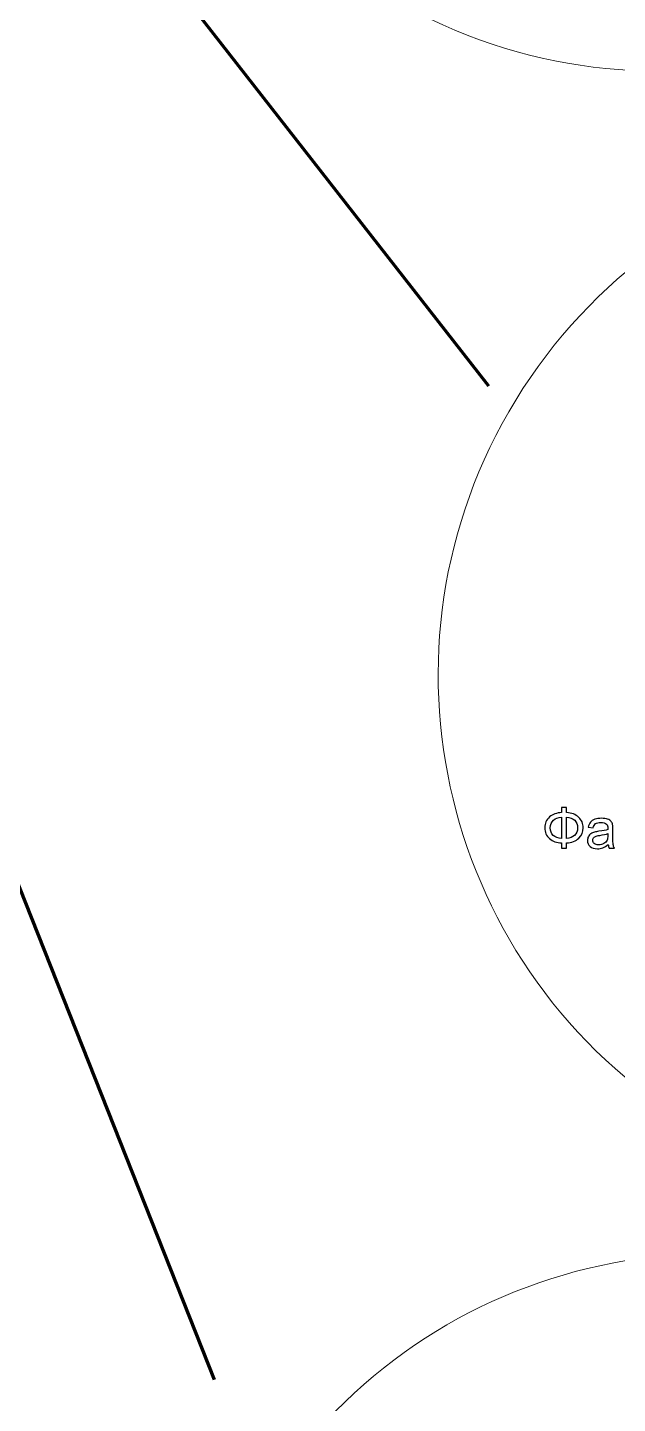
# Model space of a CAD drawing. Header units: millimetres. Extents: x -998 to 1016, y -1915 to 1914.
# Drawn here: x 636.5 to 782.1, y 1002.4 to 1342.2 of the extents above; entities that cross this region are included whole.
import ezdxf

# ---------------------------------------------------------------- set-up
doc = ezdxf.new("R2010")
doc.units = ezdxf.units.MM
doc.header["$MEASUREMENT"] = 0
doc.layers.add('layer 1', color=7, linetype='Continuous')

msp = doc.modelspace()

# ---------------------------------------------------------------- linework, layer by layer
at = {"layer": 'layer 1', "color": 253, "lineweight": 200}
msp.add_open_spline([(682.7001, 1008.2589), (682.7001, 1008.2589), (330.2751, 1899.0229), (330.2751, 1899.0229)], degree=3, dxfattribs=at)
at = {"layer": 'layer 1', "color": 153, "lineweight": 200}
msp.add_open_spline([(750.3887, 1253.6089), (750.3887, 1253.6089), (303.4661, 1825.9973), (303.4661, 1825.9973)], degree=3, dxfattribs=at)
at = {"layer": 'layer 1', "color": 231, "lineweight": 20}
msp.add_open_spline([(904.7245, 1396.4717), (868.826, 1334.2937), (789.3192, 1312.9899), (727.1412, 1348.8884), (727.1412, 1348.8884), (664.9632, 1384.7869), (643.6594, 1464.2937), (679.5579, 1526.4717), (679.5579, 1526.4717), (715.4564, 1588.6497), (794.9632, 1609.9535), (857.1412, 1574.055), (857.1412, 1574.055), (919.3192, 1538.1565), (940.623, 1458.6497), (904.7245, 1396.4717)], degree=3, knots=[0, 0, 0, 0, 0.2, 0.2, 0.2, 0.2, 0.4, 0.4, 0.4, 0.4, 0.6, 0.6, 0.6, 0.6, 1, 1, 1, 1], dxfattribs=at)
at = {"layer": 'layer 1', "color": 153, "lineweight": 20}
msp.add_open_spline([(980.4581, 1117.3298), (944.5596, 1055.1518), (865.0528, 1033.848), (802.8748, 1069.7465), (802.8748, 1069.7465), (740.6968, 1105.645), (719.393, 1185.1518), (755.2915, 1247.3298), (755.2915, 1247.3298), (791.19, 1309.5078), (870.6968, 1330.8116), (932.8748, 1294.9131), (932.8748, 1294.9131), (995.0528, 1259.0146), (1016.3566, 1179.5078), (980.4581, 1117.3298)], degree=3, knots=[0, 0, 0, 0, 0.2, 0.2, 0.2, 0.2, 0.4, 0.4, 0.4, 0.4, 0.6, 0.6, 0.6, 0.6, 1, 1, 1, 1], dxfattribs=at)
at = {"layer": 'layer 1', "color": 250}
for points, knots in [([(768.2724, 1148.3466), (768.2724, 1148.3466), (768.2724, 1149.614), (768.2724, 1149.614), (768.2724, 1149.614), (768.2724, 1149.614), (769.5119, 1149.614), (769.5119, 1149.614), (769.5119, 1149.614), (769.5119, 1149.614), (769.5119, 1148.3466), (769.5119, 1148.3466), (769.5119, 1148.3466), (770.7817, 1148.2793), (771.7844, 1147.8963), (772.5179, 1147.1976), (772.5179, 1147.1976), (773.2538, 1146.4989), (773.6205, 1145.6331), (773.6205, 1144.5978), (773.6205, 1144.5978), (773.6205, 1143.5834), (773.2654, 1142.7222), (772.5528, 1142.0119), (772.5528, 1142.0119), (771.8401, 1141.304), (770.8281, 1140.9117), (769.5119, 1140.8397), (769.5119, 1140.8397), (769.5119, 1140.8397), (769.5119, 1139.5584), (769.5119, 1139.5584), (769.5119, 1139.5584), (769.5119, 1139.5584), (768.2724, 1139.5584), (768.2724, 1139.5584), (768.2724, 1139.5584), (768.2724, 1139.5584), (768.2724, 1140.8397), (768.2724, 1140.8397), (768.2724, 1140.8397), (767.0932, 1140.8861), (766.1113, 1141.2459), (765.3268, 1141.9214), (765.3268, 1141.9214), (764.5422, 1142.5946), (764.1499, 1143.4882), (764.1499, 1144.5978), (764.1499, 1144.5978), (764.1499, 1145.7097), (764.5422, 1146.601), (765.3244, 1147.2695), (765.3244, 1147.2695), (766.1067, 1147.9381), (767.0886, 1148.2955), (768.2724, 1148.3466)], [0, 0, 0, 0, 0.06666667, 0.06666667, 0.06666667, 0.06666667, 0.13333333, 0.13333333, 0.13333333, 0.13333333, 0.2, 0.2, 0.2, 0.2, 0.26666667, 0.26666667, 0.26666667, 0.26666667, 0.33333333, 0.33333333, 0.33333333, 0.33333333, 0.4, 0.4, 0.4, 0.4, 0.46666667, 0.46666667, 0.46666667, 0.46666667, 0.53333333, 0.53333333, 0.53333333, 0.53333333, 0.6, 0.6, 0.6, 0.6, 0.66666667, 0.66666667, 0.66666667, 0.66666667, 0.73333333, 0.73333333, 0.73333333, 0.73333333, 0.8, 0.8, 0.8, 0.8, 0.86666667, 0.86666667, 0.86666667, 0.86666667, 1, 1, 1, 1]), ([(768.2724, 1147.2045), (767.4507, 1147.1674), (766.7868, 1146.926), (766.2785, 1146.4757), (766.2785, 1146.4757), (765.7701, 1146.0254), (765.5148, 1145.3986), (765.5148, 1144.5932), (765.5148, 1144.5932), (765.5148, 1143.797), (765.7655, 1143.1726), (766.2669, 1142.7176), (766.2669, 1142.7176), (766.7682, 1142.2626), (767.4368, 1142.0189), (768.2724, 1141.9818), (768.2724, 1141.9818), (768.2724, 1141.9818), (768.2724, 1147.2045), (768.2724, 1147.2045)], [0, 0, 0, 0, 0.16666667, 0.16666667, 0.16666667, 0.16666667, 0.33333333, 0.33333333, 0.33333333, 0.33333333, 0.5, 0.5, 0.5, 0.5, 0.66666667, 0.66666667, 0.66666667, 0.66666667, 1, 1, 1, 1]), ([(769.5119, 1147.2185), (769.5119, 1147.2185), (769.5119, 1141.9678), (769.5119, 1141.9678), (769.5119, 1141.9678), (770.3638, 1142.0096), (771.0324, 1142.258), (771.5221, 1142.713), (771.5221, 1142.713), (772.0119, 1143.1679), (772.2556, 1143.7947), (772.2556, 1144.5932), (772.2556, 1144.5932), (772.2556, 1145.3777), (772.0166, 1145.9975), (771.5361, 1146.4571), (771.5361, 1146.4571), (771.0556, 1146.9144), (770.3824, 1147.1674), (769.5119, 1147.2185)], [0, 0, 0, 0, 0.16666667, 0.16666667, 0.16666667, 0.16666667, 0.33333333, 0.33333333, 0.33333333, 0.33333333, 0.5, 0.5, 0.5, 0.5, 0.66666667, 0.66666667, 0.66666667, 0.66666667, 1, 1, 1, 1]), ([(779.8229, 1140.4637), (779.3679, 1140.076), (778.9292, 1139.8045), (778.5091, 1139.6443), (778.5091, 1139.6443), (778.0889, 1139.4841), (777.6386, 1139.4052), (777.1558, 1139.4052), (777.1558, 1139.4052), (776.3619, 1139.4052), (775.7515, 1139.5979), (775.3243, 1139.9855), (775.3243, 1139.9855), (774.8972, 1140.3708), (774.6837, 1140.8653), (774.6837, 1141.4665), (774.6837, 1141.4665), (774.6837, 1141.8193), (774.7649, 1142.1419), (774.9251, 1142.4344), (774.9251, 1142.4344), (775.0876, 1142.7269), (775.2988, 1142.959), (775.5588, 1143.1354), (775.5588, 1143.1354), (775.8211, 1143.3118), (776.1136, 1143.4465), (776.4409, 1143.537), (776.4409, 1143.537), (776.6823, 1143.5997), (777.0467, 1143.66), (777.5318, 1143.7204), (777.5318, 1143.7204), (778.5207, 1143.8364), (779.2519, 1143.978), (779.7184, 1144.1405), (779.7184, 1144.1405), (779.7231, 1144.3076), (779.7254, 1144.4144), (779.7254, 1144.4585), (779.7254, 1144.4585), (779.7254, 1144.9553), (779.6093, 1145.3058), (779.3772, 1145.51), (779.3772, 1145.51), (779.0639, 1145.7863), (778.5973, 1145.9232), (777.9798, 1145.9232), (777.9798, 1145.9232), (777.4019, 1145.9232), (776.9747, 1145.8211), (776.7008, 1145.6191), (776.7008, 1145.6191), (776.4246, 1145.4172), (776.2227, 1145.0597), (776.0904, 1144.5444), (776.0904, 1144.5444), (776.0904, 1144.5444), (774.8926, 1144.7115), (774.8926, 1144.7115), (774.8926, 1144.7115), (775.0017, 1145.2245), (775.1804, 1145.64), (775.4311, 1145.9557), (775.4311, 1145.9557), (775.6818, 1146.2714), (776.0439, 1146.5128), (776.5175, 1146.6846), (776.5175, 1146.6846), (776.9887, 1146.854), (777.5388, 1146.9399), (778.1609, 1146.9399), (778.1609, 1146.9399), (778.7783, 1146.9399), (779.282, 1146.868), (779.6697, 1146.7217), (779.6697, 1146.7217), (780.055, 1146.5755), (780.3405, 1146.3944), (780.5216, 1146.1739), (780.5216, 1146.1739), (780.7026, 1145.9534), (780.8303, 1145.6748), (780.9046, 1145.3383), (780.9046, 1145.3383), (780.9441, 1145.1294), (780.9649, 1144.7533), (780.9649, 1144.2125), (780.9649, 1144.2125), (780.9649, 1144.2125), (780.9649, 1142.5876), (780.9649, 1142.5876), (780.9649, 1142.5876), (780.9649, 1141.4525), (780.9905, 1140.7353), (781.0415, 1140.4312), (781.0415, 1140.4312), (781.0903, 1140.1271), (781.1924, 1139.8369), (781.341, 1139.5584), (781.341, 1139.5584), (781.341, 1139.5584), (780.0597, 1139.5584), (780.0597, 1139.5584), (780.0597, 1139.5584), (779.9366, 1139.8161), (779.8577, 1140.1178), (779.8229, 1140.4637)], [0, 0, 0, 0, 0.03571429, 0.03571429, 0.03571429, 0.03571429, 0.07142857, 0.07142857, 0.07142857, 0.07142857, 0.10714286, 0.10714286, 0.10714286, 0.10714286, 0.14285714, 0.14285714, 0.14285714, 0.14285714, 0.17857143, 0.17857143, 0.17857143, 0.17857143, 0.21428571, 0.21428571, 0.21428571, 0.21428571, 0.25, 0.25, 0.25, 0.25, 0.28571429, 0.28571429, 0.28571429, 0.28571429, 0.32142857, 0.32142857, 0.32142857, 0.32142857, 0.35714286, 0.35714286, 0.35714286, 0.35714286, 0.39285714, 0.39285714, 0.39285714, 0.39285714, 0.42857143, 0.42857143, 0.42857143, 0.42857143, 0.46428571, 0.46428571, 0.46428571, 0.46428571, 0.5, 0.5, 0.5, 0.5, 0.53571429, 0.53571429, 0.53571429, 0.53571429, 0.57142857, 0.57142857, 0.57142857, 0.57142857, 0.60714286, 0.60714286, 0.60714286, 0.60714286, 0.64285714, 0.64285714, 0.64285714, 0.64285714, 0.67857143, 0.67857143, 0.67857143, 0.67857143, 0.71428571, 0.71428571, 0.71428571, 0.71428571, 0.75, 0.75, 0.75, 0.75, 0.78571429, 0.78571429, 0.78571429, 0.78571429, 0.82142857, 0.82142857, 0.82142857, 0.82142857, 0.85714286, 0.85714286, 0.85714286, 0.85714286, 0.89285714, 0.89285714, 0.89285714, 0.89285714, 0.92857143, 0.92857143, 0.92857143, 0.92857143, 1, 1, 1, 1]), ([(779.7254, 1143.1795), (779.2797, 1142.9985), (778.6112, 1142.8453), (777.7199, 1142.7199), (777.7199, 1142.7199), (777.2138, 1142.648), (776.8564, 1142.5667), (776.6474, 1142.4762), (776.6474, 1142.4762), (776.4385, 1142.3857), (776.2784, 1142.2534), (776.1646, 1142.0816), (776.1646, 1142.0816), (776.0509, 1141.9075), (775.9929, 1141.7148), (775.9929, 1141.5013), (775.9929, 1141.5013), (775.9929, 1141.1786), (776.1159, 1140.907), (776.3643, 1140.6912), (776.3643, 1140.6912), (776.6126, 1140.4753), (776.9747, 1140.3662), (777.4506, 1140.3662), (777.4506, 1140.3662), (777.9218, 1140.3662), (778.342, 1140.4683), (778.711, 1140.6749), (778.711, 1140.6749), (779.0778, 1140.8792), (779.3494, 1141.1601), (779.5211, 1141.5152), (779.5211, 1141.5152), (779.6534, 1141.7914), (779.7184, 1142.1976), (779.7184, 1142.7338), (779.7184, 1142.7338), (779.7184, 1142.7338), (779.7254, 1143.1795), (779.7254, 1143.1795)], [0, 0, 0, 0, 0.09090909, 0.09090909, 0.09090909, 0.09090909, 0.18181818, 0.18181818, 0.18181818, 0.18181818, 0.27272727, 0.27272727, 0.27272727, 0.27272727, 0.36363636, 0.36363636, 0.36363636, 0.36363636, 0.45454545, 0.45454545, 0.45454545, 0.45454545, 0.54545455, 0.54545455, 0.54545455, 0.54545455, 0.63636364, 0.63636364, 0.63636364, 0.63636364, 0.72727273, 0.72727273, 0.72727273, 0.72727273, 0.81818182, 0.81818182, 0.81818182, 0.81818182, 1, 1, 1, 1])]:
    msp.add_open_spline(points, degree=3, knots=knots, dxfattribs=at)
at = {"layer": 'layer 1', "color": 254, "lineweight": 20}
msp.add_open_spline([(917.903, 844.4337), (882.0045, 782.2557), (802.4977, 760.9519), (740.3197, 796.8504), (740.3197, 796.8504), (678.1417, 832.7489), (656.8379, 912.2557), (692.7364, 974.4337), (692.7364, 974.4337), (728.6349, 1036.6117), (808.1417, 1057.9155), (870.3197, 1022.017), (870.3197, 1022.017), (932.4977, 986.1185), (953.8015, 906.6117), (917.903, 844.4337)], degree=3, knots=[0, 0, 0, 0, 0.2, 0.2, 0.2, 0.2, 0.4, 0.4, 0.4, 0.4, 0.6, 0.6, 0.6, 0.6, 1, 1, 1, 1], dxfattribs=at)

doc.saveas('drawing.dxf')
